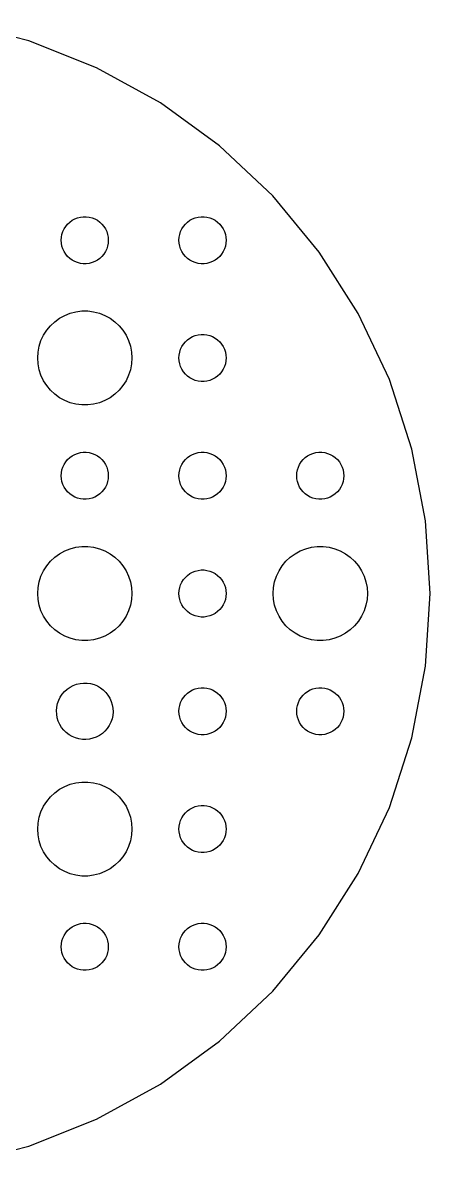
# Model space of a CAD drawing. Header units: metres. Extents: x -37 to 127, y -37 to 37.
# Drawn here: x 101.1 to 127, y -36.3 to 36.3 of the extents above; entities that cross this region are included whole.
import ezdxf

# ---------------------------------------------------------------- set-up
doc = ezdxf.new("R2010")
doc.units = ezdxf.units.M

msp = doc.modelspace()

# ---------------------------------------------------------------- linework, layer by layer
for p, q in [((101.434, 35.1891), (96.9331, 36.3446)), ((105.754, 33.4786), (101.434, 35.1891)), ((109.826, 31.2401), (105.754, 33.4786)), ((113.585, 28.509), (109.826, 31.2401)), ((116.972, 25.3282), (113.585, 28.509)), ((119.934, 21.748), (116.972, 25.3282)), ((104.719, 23.9734), (104.906, 23.997)), ((104.906, 23.997), (105.094, 23.997)), ((105.094, 23.997), (105.281, 23.9734)), ((112.219, 23.9734), (112.406, 23.997)), ((112.406, 23.997), (112.594, 23.997)), ((112.594, 23.997), (112.781, 23.9734)), ((103.686, 23.2226), (103.786, 23.3817)), ((103.786, 23.3817), (103.907, 23.5268)), ((103.907, 23.5268), (104.044, 23.6558)), ((104.044, 23.6558), (104.196, 23.7665)), ((104.196, 23.7665), (104.361, 23.8572)), ((104.361, 23.8572), (104.536, 23.9266)), ((104.536, 23.9266), (104.719, 23.9734)), ((105.281, 23.9734), (105.464, 23.9266)), ((105.464, 23.9266), (105.639, 23.8572)), ((105.639, 23.8572), (105.804, 23.7665)), ((105.804, 23.7665), (105.956, 23.6558)), ((105.956, 23.6558), (106.093, 23.5268)), ((106.093, 23.5268), (106.214, 23.3817)), ((106.214, 23.3817), (106.314, 23.2226)), ((111.186, 23.2226), (111.286, 23.3817)), ((111.286, 23.3817), (111.407, 23.5268)), ((111.407, 23.5268), (111.544, 23.6558)), ((111.544, 23.6558), (111.696, 23.7665)), ((111.696, 23.7665), (111.861, 23.8572)), ((111.861, 23.8572), (112.036, 23.9266)), ((112.036, 23.9266), (112.219, 23.9734)), ((112.781, 23.9734), (112.964, 23.9266)), ((112.964, 23.9266), (113.139, 23.8572)), ((113.139, 23.8572), (113.304, 23.7665)), ((113.304, 23.7665), (113.456, 23.6558)), ((113.456, 23.6558), (113.593, 23.5268)), ((113.593, 23.5268), (113.714, 23.3817)), ((113.714, 23.3817), (113.814, 23.2226)), ((103.5, 22.5), (103.512, 22.688)), ((103.512, 22.688), (103.547, 22.873)), ((103.547, 22.873), (103.605, 23.0522)), ((103.605, 23.0522), (103.686, 23.2226)), ((106.314, 23.2226), (106.395, 23.0522)), ((106.395, 23.0522), (106.453, 22.873)), ((106.453, 22.873), (106.488, 22.688)), ((106.488, 22.688), (106.5, 22.5)), ((111, 22.5), (111.012, 22.688)), ((111.012, 22.688), (111.047, 22.873)), ((111.047, 22.873), (111.105, 23.0522)), ((111.105, 23.0522), (111.186, 23.2226)), ((113.814, 23.2226), (113.895, 23.0522)), ((113.895, 23.0522), (113.953, 22.873)), ((113.953, 22.873), (113.988, 22.688)), ((113.988, 22.688), (114, 22.5)), ((103.512, 22.312), (103.5, 22.5)), ((103.547, 22.127), (103.512, 22.312)), ((103.605, 21.9478), (103.547, 22.127)), ((103.686, 21.7774), (103.605, 21.9478)), ((106.395, 21.9478), (106.314, 21.7774)), ((106.453, 22.127), (106.395, 21.9478)), ((106.488, 22.312), (106.453, 22.127)), ((106.5, 22.5), (106.488, 22.312)), ((111.012, 22.312), (111, 22.5)), ((111.047, 22.127), (111.012, 22.312)), ((111.105, 21.9478), (111.047, 22.127)), ((111.186, 21.7774), (111.105, 21.9478)), ((113.895, 21.9478), (113.814, 21.7774)), ((113.953, 22.127), (113.895, 21.9478)), ((113.988, 22.312), (113.953, 22.127)), ((114, 22.5), (113.988, 22.312)), ((103.786, 21.6183), (103.686, 21.7774)), ((103.907, 21.4732), (103.786, 21.6183)), ((104.044, 21.3442), (103.907, 21.4732)), ((104.196, 21.2335), (104.044, 21.3442)), ((104.361, 21.1427), (104.196, 21.2335)), ((104.536, 21.0734), (104.361, 21.1427)), ((105.639, 21.1427), (105.464, 21.0734)), ((105.804, 21.2335), (105.639, 21.1427)), ((105.956, 21.3442), (105.804, 21.2335)), ((106.093, 21.4732), (105.956, 21.3442)), ((106.214, 21.6183), (106.093, 21.4732)), ((106.314, 21.7774), (106.214, 21.6183)), ((111.286, 21.6183), (111.186, 21.7774)), ((111.407, 21.4732), (111.286, 21.6183)), ((111.544, 21.3442), (111.407, 21.4732)), ((111.696, 21.2335), (111.544, 21.3442)), ((111.861, 21.1427), (111.696, 21.2335)), ((112.036, 21.0734), (111.861, 21.1427)), ((113.139, 21.1427), (112.964, 21.0734)), ((113.304, 21.2335), (113.139, 21.1427)), ((113.456, 21.3442), (113.304, 21.2335)), ((113.593, 21.4732), (113.456, 21.3442)), ((113.714, 21.6183), (113.593, 21.4732)), ((113.814, 21.7774), (113.714, 21.6183)), ((122.423, 17.8249), (119.934, 21.748)), ((104.719, 21.0266), (104.536, 21.0734)), ((104.906, 21.003), (104.719, 21.0266)), ((105.094, 21.003), (104.906, 21.003)), ((105.281, 21.0266), (105.094, 21.003)), ((105.464, 21.0734), (105.281, 21.0266)), ((112.219, 21.0266), (112.036, 21.0734)), ((112.406, 21.003), (112.219, 21.0266)), ((112.594, 21.003), (112.406, 21.003)), ((112.781, 21.0266), (112.594, 21.003)), ((112.964, 21.0734), (112.781, 21.0266)), ((103.088, 17.3115), (103.393, 17.533)), ((103.393, 17.533), (103.723, 17.7145)), ((103.723, 17.7145), (104.073, 17.8532)), ((104.073, 17.8532), (104.438, 17.9469)), ((104.438, 17.9469), (104.812, 17.9941)), ((104.812, 17.9941), (105.188, 17.9941)), ((105.188, 17.9941), (105.562, 17.9469)), ((105.562, 17.9469), (105.927, 17.8532)), ((105.927, 17.8532), (106.277, 17.7145)), ((106.277, 17.7145), (106.607, 17.533)), ((106.607, 17.533), (106.912, 17.3115)), ((124.402, 13.6206), (122.423, 17.8249)), ((102.371, 16.4453), (102.573, 16.7634)), ((102.573, 16.7634), (102.813, 17.0536)), ((102.813, 17.0536), (103.088, 17.3115)), ((106.912, 17.3115), (107.187, 17.0536)), ((107.187, 17.0536), (107.427, 16.7634)), ((107.427, 16.7634), (107.629, 16.4453)), ((102.094, 15.7461), (102.211, 16.1044)), ((102.211, 16.1044), (102.371, 16.4453)), ((107.629, 16.4453), (107.789, 16.1044)), ((107.789, 16.1044), (107.906, 15.7461)), ((111.286, 15.8817), (111.407, 16.0268)), ((111.407, 16.0268), (111.544, 16.1558)), ((111.544, 16.1558), (111.696, 16.2665)), ((111.696, 16.2665), (111.861, 16.3572)), ((111.861, 16.3572), (112.036, 16.4266)), ((112.036, 16.4266), (112.219, 16.4734)), ((112.219, 16.4734), (112.406, 16.497)), ((112.406, 16.497), (112.594, 16.497)), ((112.594, 16.497), (112.781, 16.4734)), ((112.781, 16.4734), (112.964, 16.4266)), ((112.964, 16.4266), (113.139, 16.3572)), ((113.139, 16.3572), (113.304, 16.2665)), ((113.304, 16.2665), (113.456, 16.1558)), ((113.456, 16.1558), (113.593, 16.0268)), ((113.593, 16.0268), (113.714, 15.8817)), ((102, 15), (102.024, 15.376)), ((102.024, 15.376), (102.094, 15.7461)), ((107.906, 15.7461), (107.976, 15.376)), ((107.976, 15.376), (108, 15)), ((111.012, 15.188), (111.047, 15.373)), ((111.047, 15.373), (111.105, 15.5522)), ((111.105, 15.5522), (111.186, 15.7226)), ((111.186, 15.7226), (111.286, 15.8817)), ((113.714, 15.8817), (113.814, 15.7226)), ((113.814, 15.7226), (113.895, 15.5522)), ((113.895, 15.5522), (113.953, 15.373)), ((113.953, 15.373), (113.988, 15.188)), ((102.024, 14.624), (102, 15)), ((102.094, 14.2539), (102.024, 14.624)), ((107.976, 14.624), (107.906, 14.2539)), ((108, 15), (107.976, 14.624)), ((111, 15), (111.012, 15.188)), ((111.012, 14.812), (111, 15)), ((111.047, 14.627), (111.012, 14.812)), ((111.105, 14.4478), (111.047, 14.627)), ((113.953, 14.627), (113.895, 14.4478)), ((113.988, 14.812), (113.953, 14.627)), ((113.988, 15.188), (114, 15)), ((114, 15), (113.988, 14.812)), ((102.211, 13.8956), (102.094, 14.2539)), ((102.371, 13.5547), (102.211, 13.8956)), ((107.789, 13.8956), (107.629, 13.5547)), ((107.906, 14.2539), (107.789, 13.8956)), ((111.186, 14.2774), (111.105, 14.4478)), ((111.286, 14.1183), (111.186, 14.2774)), ((111.407, 13.9732), (111.286, 14.1183)), ((111.544, 13.8442), (111.407, 13.9732)), ((111.696, 13.7335), (111.544, 13.8442)), ((113.456, 13.8442), (113.304, 13.7335)), ((113.593, 13.9732), (113.456, 13.8442)), ((113.714, 14.1183), (113.593, 13.9732)), ((113.814, 14.2774), (113.714, 14.1183)), ((113.895, 14.4478), (113.814, 14.2774)), ((102.573, 13.2366), (102.371, 13.5547)), ((102.813, 12.9464), (102.573, 13.2366)), ((107.427, 13.2366), (107.187, 12.9464)), ((107.629, 13.5547), (107.427, 13.2366)), ((111.861, 13.6427), (111.696, 13.7335)), ((112.036, 13.5734), (111.861, 13.6427)), ((112.219, 13.5266), (112.036, 13.5734)), ((112.406, 13.5029), (112.219, 13.5266)), ((112.594, 13.5029), (112.406, 13.5029)), ((112.781, 13.5266), (112.594, 13.5029)), ((112.964, 13.5734), (112.781, 13.5266)), ((113.139, 13.6427), (112.964, 13.5734)), ((113.304, 13.7335), (113.139, 13.6427)), ((125.838, 9.20152), (124.402, 13.6206)), ((103.088, 12.6884), (102.813, 12.9464)), ((103.393, 12.467), (103.088, 12.6884)), ((103.723, 12.2855), (103.393, 12.467)), ((106.607, 12.467), (106.277, 12.2855)), ((106.912, 12.6884), (106.607, 12.467)), ((107.187, 12.9464), (106.912, 12.6884)), ((104.073, 12.1468), (103.723, 12.2855)), ((104.438, 12.0531), (104.073, 12.1468)), ((104.812, 12.0059), (104.438, 12.0531)), ((105.188, 12.0059), (104.812, 12.0059)), ((105.562, 12.0531), (105.188, 12.0059)), ((105.927, 12.1468), (105.562, 12.0531)), ((106.277, 12.2855), (105.927, 12.1468)), ((104.044, 8.65576), (104.196, 8.76648)), ((104.196, 8.76648), (104.361, 8.85724)), ((104.361, 8.85724), (104.536, 8.92657)), ((104.536, 8.92657), (104.719, 8.97342)), ((104.719, 8.97342), (104.906, 8.99704)), ((104.906, 8.99704), (105.094, 8.99704)), ((105.094, 8.99704), (105.281, 8.97342)), ((105.281, 8.97342), (105.464, 8.92657)), ((105.464, 8.92657), (105.639, 8.85724)), ((105.639, 8.85724), (105.804, 8.76648)), ((105.804, 8.76648), (105.956, 8.65576)), ((111.544, 8.65576), (111.696, 8.76648)), ((111.696, 8.76648), (111.861, 8.85724)), ((111.861, 8.85724), (112.036, 8.92657)), ((112.036, 8.92657), (112.219, 8.97342)), ((112.219, 8.97342), (112.406, 8.99704)), ((112.406, 8.99704), (112.594, 8.99704)), ((112.594, 8.99704), (112.781, 8.97342)), ((112.781, 8.97342), (112.964, 8.92657)), ((112.964, 8.92657), (113.139, 8.85724)), ((113.139, 8.85724), (113.304, 8.76648)), ((113.304, 8.76648), (113.456, 8.65576)), ((119.044, 8.65576), (119.196, 8.76648)), ((119.196, 8.76648), (119.361, 8.85724)), ((119.361, 8.85724), (119.536, 8.92657)), ((119.536, 8.92657), (119.719, 8.97342)), ((119.719, 8.97342), (119.906, 8.99704)), ((119.906, 8.99704), (120.094, 8.99704)), ((120.094, 8.99704), (120.281, 8.97342)), ((120.281, 8.97342), (120.464, 8.92657)), ((120.464, 8.92657), (120.639, 8.85724)), ((120.639, 8.85724), (120.804, 8.76648)), ((120.804, 8.76648), (120.956, 8.65576)), ((126.708, 4.63733), (125.838, 9.20152)), ((103.547, 7.87303), (103.605, 8.05219)), ((103.605, 8.05219), (103.686, 8.22263)), ((103.686, 8.22263), (103.786, 8.38167)), ((103.786, 8.38167), (103.907, 8.52681)), ((103.907, 8.52681), (104.044, 8.65576)), ((105.956, 8.65576), (106.093, 8.52681)), ((106.093, 8.52681), (106.214, 8.38167)), ((106.214, 8.38167), (106.314, 8.22263)), ((106.314, 8.22263), (106.395, 8.05219)), ((106.395, 8.05219), (106.453, 7.87303)), ((111.047, 7.87303), (111.105, 8.05219)), ((111.105, 8.05219), (111.186, 8.22263)), ((111.186, 8.22263), (111.286, 8.38167)), ((111.286, 8.38167), (111.407, 8.52681)), ((111.407, 8.52681), (111.544, 8.65576)), ((113.456, 8.65576), (113.593, 8.52681)), ((113.593, 8.52681), (113.714, 8.38167)), ((113.714, 8.38167), (113.814, 8.22263)), ((113.814, 8.22263), (113.895, 8.05219)), ((113.895, 8.05219), (113.953, 7.87303)), ((118.547, 7.87303), (118.605, 8.05219)), ((118.605, 8.05219), (118.686, 8.22263)), ((118.686, 8.22263), (118.786, 8.38167)), ((118.786, 8.38167), (118.907, 8.52681)), ((118.907, 8.52681), (119.044, 8.65576)), ((120.956, 8.65576), (121.093, 8.52681)), ((121.093, 8.52681), (121.214, 8.38167)), ((121.214, 8.38167), (121.314, 8.22263)), ((121.314, 8.22263), (121.395, 8.05219)), ((121.395, 8.05219), (121.453, 7.87303)), ((103.5, 7.5), (103.512, 7.68799)), ((103.512, 7.312), (103.5, 7.5)), ((103.512, 7.68799), (103.547, 7.87303)), ((103.547, 7.12695), (103.512, 7.312)), ((106.453, 7.87303), (106.488, 7.68799)), ((106.488, 7.312), (106.453, 7.12695)), ((106.488, 7.68799), (106.5, 7.5)), ((106.5, 7.5), (106.488, 7.312)), ((111, 7.5), (111.012, 7.68799)), ((111.012, 7.312), (111, 7.5)), ((111.012, 7.68799), (111.047, 7.87303)), ((111.047, 7.12695), (111.012, 7.312)), ((113.953, 7.87303), (113.988, 7.68799)), ((113.988, 7.312), (113.953, 7.12695)), ((113.988, 7.68799), (114, 7.5)), ((114, 7.5), (113.988, 7.312)), ((118.5, 7.5), (118.512, 7.68799)), ((118.512, 7.312), (118.5, 7.5)), ((118.512, 7.68799), (118.547, 7.87303)), ((118.547, 7.12695), (118.512, 7.312)), ((121.453, 7.87303), (121.488, 7.68799)), ((121.488, 7.312), (121.453, 7.12695)), ((121.488, 7.68799), (121.5, 7.5)), ((121.5, 7.5), (121.488, 7.312)), ((103.605, 6.9478), (103.547, 7.12695)), ((103.686, 6.77736), (103.605, 6.9478)), ((103.786, 6.61832), (103.686, 6.77736)), ((103.907, 6.47318), (103.786, 6.61832)), ((106.214, 6.61832), (106.093, 6.47318)), ((106.314, 6.77736), (106.214, 6.61832)), ((106.395, 6.9478), (106.314, 6.77736)), ((106.453, 7.12695), (106.395, 6.9478)), ((111.105, 6.9478), (111.047, 7.12695)), ((111.186, 6.77736), (111.105, 6.9478)), ((111.286, 6.61832), (111.186, 6.77736)), ((111.407, 6.47318), (111.286, 6.61832)), ((113.714, 6.61832), (113.593, 6.47318)), ((113.814, 6.77736), (113.714, 6.61832)), ((113.895, 6.9478), (113.814, 6.77736)), ((113.953, 7.12695), (113.895, 6.9478)), ((118.605, 6.9478), (118.547, 7.12695)), ((118.686, 6.77736), (118.605, 6.9478)), ((118.786, 6.61832), (118.686, 6.77736)), ((118.907, 6.47318), (118.786, 6.61832)), ((121.214, 6.61832), (121.093, 6.47318)), ((121.314, 6.77736), (121.214, 6.61832)), ((121.395, 6.9478), (121.314, 6.77736)), ((121.453, 7.12695), (121.395, 6.9478)), ((104.044, 6.34422), (103.907, 6.47318)), ((104.196, 6.23351), (104.044, 6.34422)), ((104.361, 6.14275), (104.196, 6.23351)), ((104.536, 6.07341), (104.361, 6.14275)), ((104.719, 6.02657), (104.536, 6.07341)), ((104.906, 6.00294), (104.719, 6.02657)), ((105.094, 6.00294), (104.906, 6.00294)), ((105.281, 6.02657), (105.094, 6.00294)), ((105.464, 6.07341), (105.281, 6.02657)), ((105.639, 6.14275), (105.464, 6.07341)), ((105.804, 6.23351), (105.639, 6.14275)), ((105.956, 6.34422), (105.804, 6.23351)), ((106.093, 6.47318), (105.956, 6.34422)), ((111.544, 6.34422), (111.407, 6.47318)), ((111.696, 6.23351), (111.544, 6.34422)), ((111.861, 6.14275), (111.696, 6.23351)), ((112.036, 6.07341), (111.861, 6.14275)), ((112.219, 6.02657), (112.036, 6.07341)), ((112.406, 6.00294), (112.219, 6.02657)), ((112.594, 6.00294), (112.406, 6.00294)), ((112.781, 6.02657), (112.594, 6.00294)), ((112.964, 6.07341), (112.781, 6.02657)), ((113.139, 6.14275), (112.964, 6.07341)), ((113.304, 6.23351), (113.139, 6.14275)), ((113.456, 6.34422), (113.304, 6.23351)), ((113.593, 6.47318), (113.456, 6.34422)), ((119.044, 6.34422), (118.907, 6.47318)), ((119.196, 6.23351), (119.044, 6.34422)), ((119.361, 6.14275), (119.196, 6.23351)), ((119.536, 6.07341), (119.361, 6.14275)), ((119.719, 6.02657), (119.536, 6.07341)), ((119.906, 6.00294), (119.719, 6.02657)), ((120.094, 6.00294), (119.906, 6.00294)), ((120.281, 6.02657), (120.094, 6.00294)), ((120.464, 6.07341), (120.281, 6.02657)), ((120.639, 6.14275), (120.464, 6.07341)), ((120.804, 6.23351), (120.639, 6.14275)), ((120.956, 6.34422), (120.804, 6.23351)), ((121.093, 6.47318), (120.956, 6.34422)), ((127, 0), (126.708, 4.63733)), ((104.073, 2.85316), (104.438, 2.94685)), ((104.438, 2.94685), (104.812, 2.99408)), ((104.812, 2.99408), (105.188, 2.99408)), ((105.188, 2.99408), (105.562, 2.94685)), ((105.562, 2.94685), (105.927, 2.85316)), ((119.073, 2.85316), (119.438, 2.94685)), ((119.438, 2.94685), (119.812, 2.99408)), ((119.812, 2.99408), (120.188, 2.99408)), ((120.188, 2.99408), (120.562, 2.94685)), ((120.562, 2.94685), (120.927, 2.85316)), ((102.813, 2.05363), (103.088, 2.31154)), ((103.088, 2.31154), (103.393, 2.53297)), ((103.393, 2.53297), (103.723, 2.71448)), ((103.723, 2.71448), (104.073, 2.85316)), ((105.927, 2.85316), (106.277, 2.71448)), ((106.277, 2.71448), (106.607, 2.53297)), ((106.607, 2.53297), (106.912, 2.31154)), ((106.912, 2.31154), (107.187, 2.05363)), ((117.813, 2.05363), (118.088, 2.31154)), ((118.088, 2.31154), (118.393, 2.53297)), ((118.393, 2.53297), (118.723, 2.71448)), ((118.723, 2.71448), (119.073, 2.85316)), ((120.927, 2.85316), (121.277, 2.71448)), ((121.277, 2.71448), (121.607, 2.53297)), ((121.607, 2.53297), (121.912, 2.31154)), ((121.912, 2.31154), (122.187, 2.05363)), ((102.371, 1.44525), (102.573, 1.76335)), ((102.573, 1.76335), (102.813, 2.05363)), ((107.187, 2.05363), (107.427, 1.76335)), ((107.427, 1.76335), (107.629, 1.44525)), ((112.036, 1.42657), (112.219, 1.47342)), ((112.219, 1.47342), (112.406, 1.49704)), ((112.406, 1.49704), (112.594, 1.49704)), ((112.594, 1.49704), (112.781, 1.47342)), ((112.781, 1.47342), (112.964, 1.42657)), ((117.371, 1.44525), (117.573, 1.76335)), ((117.573, 1.76335), (117.813, 2.05363)), ((122.187, 2.05363), (122.427, 1.76335)), ((122.427, 1.76335), (122.629, 1.44525)), ((102.024, 0.375992), (102.094, 0.746063)), ((102.094, 0.746063), (102.211, 1.10437)), ((102.211, 1.10437), (102.371, 1.44525)), ((107.629, 1.44525), (107.789, 1.10437)), ((107.789, 1.10437), (107.906, 0.746063)), ((107.906, 0.746063), (107.976, 0.375992)), ((111.186, 0.722626), (111.286, 0.881668)), ((111.286, 0.881668), (111.407, 1.02681)), ((111.407, 1.02681), (111.544, 1.15576)), ((111.544, 1.15576), (111.696, 1.26648)), ((111.696, 1.26648), (111.861, 1.35724)), ((111.861, 1.35724), (112.036, 1.42657)), ((112.964, 1.42657), (113.139, 1.35724)), ((113.139, 1.35724), (113.304, 1.26648)), ((113.304, 1.26648), (113.456, 1.15576)), ((113.456, 1.15576), (113.593, 1.02681)), ((113.593, 1.02681), (113.714, 0.881668)), ((113.714, 0.881668), (113.814, 0.722626)), ((117.024, 0.375992), (117.094, 0.746063)), ((117.094, 0.746063), (117.211, 1.10437)), ((117.211, 1.10437), (117.371, 1.44525)), ((122.629, 1.44525), (122.789, 1.10437)), ((122.789, 1.10437), (122.906, 0.746063)), ((122.906, 0.746063), (122.976, 0.375992)), ((102, 0), (102.024, 0.375992)), ((102.024, -0.375992), (102, 0)), ((107.976, 0.375992), (108, 0)), ((108, 0), (107.976, -0.375992)), ((111, 0), (111.012, 0.187988)), ((111.012, -0.187988), (111, 0)), ((111.012, 0.187988), (111.047, 0.373032)), ((111.047, 0.373032), (111.105, 0.552185)), ((111.105, 0.552185), (111.186, 0.722626)), ((113.814, 0.722626), (113.895, 0.552185)), ((113.895, 0.552185), (113.953, 0.373032)), ((113.953, 0.373032), (113.988, 0.187988)), ((113.988, 0.187988), (114, 0)), ((114, 0), (113.988, -0.187988)), ((117, 0), (117.024, 0.375992)), ((117.024, -0.375992), (117, 0)), ((122.976, 0.375992), (123, 0)), ((123, 0), (122.976, -0.375992)), ((126.708, -4.63733), (127, 0)), ((102.094, -0.746063), (102.024, -0.375992)), ((107.976, -0.375992), (107.906, -0.746063)), ((111.047, -0.373032), (111.012, -0.187988)), ((111.105, -0.552185), (111.047, -0.373032)), ((111.186, -0.722626), (111.105, -0.552185)), ((111.286, -0.881668), (111.186, -0.722626)), ((113.814, -0.722626), (113.714, -0.881668)), ((113.895, -0.552185), (113.814, -0.722626)), ((113.953, -0.373032), (113.895, -0.552185)), ((113.988, -0.187988), (113.953, -0.373032)), ((117.094, -0.746063), (117.024, -0.375992)), ((122.976, -0.375992), (122.906, -0.746063)), ((102.211, -1.10437), (102.094, -0.746063)), ((102.371, -1.44525), (102.211, -1.10437)), ((102.573, -1.76335), (102.371, -1.44525)), ((107.629, -1.44525), (107.427, -1.76335)), ((107.789, -1.10437), (107.629, -1.44525)), ((107.906, -0.746063), (107.789, -1.10437)), ((111.407, -1.02681), (111.286, -0.881668)), ((111.544, -1.15576), (111.407, -1.02681)), ((111.696, -1.26648), (111.544, -1.15576)), ((111.861, -1.35724), (111.696, -1.26648)), ((112.036, -1.42657), (111.861, -1.35724)), ((112.219, -1.47342), (112.036, -1.42657)), ((112.964, -1.42657), (112.781, -1.47342)), ((113.139, -1.35724), (112.964, -1.42657)), ((113.304, -1.26648), (113.139, -1.35724)), ((113.456, -1.15576), (113.304, -1.26648)), ((113.593, -1.02681), (113.456, -1.15576)), ((113.714, -0.881668), (113.593, -1.02681)), ((117.211, -1.10437), (117.094, -0.746063)), ((117.371, -1.44525), (117.211, -1.10437)), ((117.573, -1.76335), (117.371, -1.44525)), ((122.629, -1.44525), (122.427, -1.76335)), ((122.789, -1.10437), (122.629, -1.44525)), ((122.906, -0.746063), (122.789, -1.10437)), ((102.813, -2.05363), (102.573, -1.76335)), ((103.088, -2.31154), (102.813, -2.05363)), ((107.187, -2.05363), (106.912, -2.31154)), ((107.427, -1.76335), (107.187, -2.05363)), ((112.406, -1.49704), (112.219, -1.47342)), ((112.594, -1.49704), (112.406, -1.49704)), ((112.781, -1.47342), (112.594, -1.49704)), ((117.813, -2.05363), (117.573, -1.76335)), ((118.088, -2.31154), (117.813, -2.05363)), ((122.187, -2.05363), (121.912, -2.31154)), ((122.427, -1.76335), (122.187, -2.05363)), ((103.393, -2.53297), (103.088, -2.31154)), ((103.723, -2.71448), (103.393, -2.53297)), ((104.073, -2.85316), (103.723, -2.71448)), ((104.438, -2.94685), (104.073, -2.85316)), ((105.927, -2.85316), (105.562, -2.94685)), ((106.277, -2.71448), (105.927, -2.85316)), ((106.607, -2.53297), (106.277, -2.71448)), ((106.912, -2.31154), (106.607, -2.53297)), ((118.393, -2.53297), (118.088, -2.31154)), ((118.723, -2.71448), (118.393, -2.53297)), ((119.073, -2.85316), (118.723, -2.71448)), ((119.438, -2.94685), (119.073, -2.85316)), ((120.927, -2.85316), (120.562, -2.94685)), ((121.277, -2.71448), (120.927, -2.85316)), ((121.607, -2.53297), (121.277, -2.71448)), ((121.912, -2.31154), (121.607, -2.53297)), ((104.812, -2.99408), (104.438, -2.94685)), ((105.188, -2.99408), (104.812, -2.99408)), ((105.562, -2.94685), (105.188, -2.99408)), ((119.812, -2.99408), (119.438, -2.94685)), ((120.188, -2.99408), (119.812, -2.99408)), ((120.562, -2.94685), (120.188, -2.99408)), ((125.838, -9.20152), (126.708, -4.63733)), ((104.268, -5.85561), (104.48, -5.77682)), ((104.48, -5.77682), (104.7, -5.7252)), ((104.7, -5.7252), (104.925, -5.70157)), ((104.925, -5.70157), (105.151, -5.7063)), ((105.151, -5.7063), (105.374, -5.73933)), ((105.374, -5.73933), (105.592, -5.80011)), ((105.592, -5.80011), (105.8, -5.88771)), ((103.441, -6.59999), (103.566, -6.41171)), ((103.566, -6.41171), (103.714, -6.2406)), ((103.714, -6.2406), (103.882, -6.08934)), ((103.882, -6.08934), (104.068, -5.96034)), ((104.068, -5.96034), (104.268, -5.85561)), ((105.8, -5.88771), (105.996, -6.00073)), ((105.996, -6.00073), (106.176, -6.13741)), ((106.176, -6.13741), (106.338, -6.29556)), ((106.338, -6.29556), (106.478, -6.4727)), ((106.478, -6.4727), (106.595, -6.66606)), ((111.286, -6.61832), (111.407, -6.47318)), ((111.407, -6.47318), (111.544, -6.34422)), ((111.544, -6.34422), (111.696, -6.23351)), ((111.696, -6.23351), (111.861, -6.14275)), ((111.861, -6.14275), (112.036, -6.07341)), ((112.036, -6.07341), (112.219, -6.02657)), ((112.219, -6.02657), (112.406, -6.00294)), ((112.406, -6.00294), (112.594, -6.00294)), ((112.594, -6.00294), (112.781, -6.02657)), ((112.781, -6.02657), (112.964, -6.07341)), ((112.964, -6.07341), (113.139, -6.14275)), ((113.139, -6.14275), (113.304, -6.23351)), ((113.304, -6.23351), (113.456, -6.34422)), ((113.456, -6.34422), (113.593, -6.47318)), ((113.593, -6.47318), (113.714, -6.61832)), ((118.786, -6.61832), (118.907, -6.47318)), ((118.907, -6.47318), (119.044, -6.34422)), ((119.044, -6.34422), (119.196, -6.23351)), ((119.196, -6.23351), (119.361, -6.14275)), ((119.361, -6.14275), (119.536, -6.07341)), ((119.536, -6.07341), (119.719, -6.02657)), ((119.719, -6.02657), (119.906, -6.00294)), ((119.906, -6.00294), (120.094, -6.00294)), ((120.094, -6.00294), (120.281, -6.02657)), ((120.281, -6.02657), (120.464, -6.07341)), ((120.464, -6.07341), (120.639, -6.14275)), ((120.639, -6.14275), (120.804, -6.23351)), ((120.804, -6.23351), (120.956, -6.34422)), ((120.956, -6.34422), (121.093, -6.47318)), ((121.093, -6.47318), (121.214, -6.61832)), ((103.2, -7.4623), (103.219, -7.23705)), ((103.219, -7.23705), (103.266, -7.01593)), ((103.266, -7.01593), (103.341, -6.80246)), ((103.341, -6.80246), (103.441, -6.59999)), ((106.595, -6.66606), (106.687, -6.87256)), ((106.687, -6.87256), (106.752, -7.08896)), ((106.752, -7.08896), (106.79, -7.31184)), ((111.012, -7.312), (111.047, -7.12695)), ((111.047, -7.12695), (111.105, -6.9478)), ((111.105, -6.9478), (111.186, -6.77736)), ((111.186, -6.77736), (111.286, -6.61832)), ((113.714, -6.61832), (113.814, -6.77736)), ((113.814, -6.77736), (113.895, -6.9478)), ((113.895, -6.9478), (113.953, -7.12695)), ((113.953, -7.12695), (113.988, -7.312)), ((118.512, -7.312), (118.547, -7.12695)), ((118.547, -7.12695), (118.605, -6.9478)), ((118.605, -6.9478), (118.686, -6.77736)), ((118.686, -6.77736), (118.786, -6.61832)), ((121.214, -6.61832), (121.314, -6.77736)), ((121.314, -6.77736), (121.395, -6.9478)), ((121.395, -6.9478), (121.453, -7.12695)), ((121.453, -7.12695), (121.488, -7.312)), ((103.21, -7.68814), (103.2, -7.4623)), ((103.248, -7.91103), (103.21, -7.68814)), ((103.313, -8.12743), (103.248, -7.91103)), ((106.734, -7.98405), (106.659, -8.19753)), ((106.781, -7.76294), (106.734, -7.98405)), ((106.8, -7.53769), (106.781, -7.76294)), ((106.79, -7.31184), (106.8, -7.53769)), ((111, -7.5), (111.012, -7.312)), ((111.012, -7.68799), (111, -7.5)), ((111.047, -7.87303), (111.012, -7.68799)), ((111.105, -8.05219), (111.047, -7.87303)), ((113.953, -7.87303), (113.895, -8.05219)), ((113.988, -7.68799), (113.953, -7.87303)), ((113.988, -7.312), (114, -7.5)), ((114, -7.5), (113.988, -7.68799)), ((118.5, -7.5), (118.512, -7.312)), ((118.512, -7.68799), (118.5, -7.5)), ((118.547, -7.87303), (118.512, -7.68799)), ((118.605, -8.05219), (118.547, -7.87303)), ((121.453, -7.87303), (121.395, -8.05219)), ((121.488, -7.68799), (121.453, -7.87303)), ((121.488, -7.312), (121.5, -7.5)), ((121.5, -7.5), (121.488, -7.68799)), ((103.405, -8.33392), (103.313, -8.12743)), ((103.522, -8.52728), (103.405, -8.33392)), ((103.662, -8.70442), (103.522, -8.52728)), ((103.824, -8.86258), (103.662, -8.70442)), ((106.434, -8.58827), (106.286, -8.75938)), ((106.559, -8.39999), (106.434, -8.58827)), ((106.659, -8.19753), (106.559, -8.39999)), ((111.186, -8.22263), (111.105, -8.05219)), ((111.286, -8.38167), (111.186, -8.22263)), ((111.407, -8.52681), (111.286, -8.38167)), ((111.544, -8.65576), (111.407, -8.52681)), ((111.696, -8.76648), (111.544, -8.65576)), ((113.456, -8.65576), (113.304, -8.76648)), ((113.593, -8.52681), (113.456, -8.65576)), ((113.714, -8.38167), (113.593, -8.52681)), ((113.814, -8.22263), (113.714, -8.38167)), ((113.895, -8.05219), (113.814, -8.22263)), ((118.686, -8.22263), (118.605, -8.05219)), ((118.786, -8.38167), (118.686, -8.22263)), ((118.907, -8.52681), (118.786, -8.38167)), ((119.044, -8.65576), (118.907, -8.52681)), ((119.196, -8.76648), (119.044, -8.65576)), ((120.956, -8.65576), (120.804, -8.76648)), ((121.093, -8.52681), (120.956, -8.65576)), ((121.214, -8.38167), (121.093, -8.52681)), ((121.314, -8.22263), (121.214, -8.38167)), ((121.395, -8.05219), (121.314, -8.22263)), ((104.004, -8.99925), (103.824, -8.86258)), ((104.2, -9.11227), (104.004, -8.99925)), ((104.408, -9.19987), (104.2, -9.11227)), ((104.626, -9.26067), (104.408, -9.19987)), ((104.849, -9.29369), (104.626, -9.26067)), ((105.075, -9.29842), (104.849, -9.29369)), ((105.3, -9.27478), (105.075, -9.29842)), ((105.52, -9.22318), (105.3, -9.27478)), ((105.732, -9.14438), (105.52, -9.22318)), ((105.932, -9.03964), (105.732, -9.14438)), ((106.118, -8.91064), (105.932, -9.03964)), ((106.286, -8.75938), (106.118, -8.91064)), ((111.861, -8.85724), (111.696, -8.76648)), ((112.036, -8.92657), (111.861, -8.85724)), ((112.219, -8.97342), (112.036, -8.92657)), ((112.406, -8.99704), (112.219, -8.97342)), ((112.594, -8.99704), (112.406, -8.99704)), ((112.781, -8.97342), (112.594, -8.99704)), ((112.964, -8.92657), (112.781, -8.97342)), ((113.139, -8.85724), (112.964, -8.92657)), ((113.304, -8.76648), (113.139, -8.85724)), ((119.361, -8.85724), (119.196, -8.76648)), ((119.536, -8.92657), (119.361, -8.85724)), ((119.719, -8.97342), (119.536, -8.92657)), ((119.906, -8.99704), (119.719, -8.97342)), ((120.094, -8.99704), (119.906, -8.99704)), ((120.281, -8.97342), (120.094, -8.99704)), ((120.464, -8.92657), (120.281, -8.97342)), ((120.639, -8.85724), (120.464, -8.92657)), ((120.804, -8.76648), (120.639, -8.85724)), ((124.402, -13.6206), (125.838, -9.20152)), ((103.393, -12.467), (103.723, -12.2855)), ((103.723, -12.2855), (104.073, -12.1468)), ((104.073, -12.1468), (104.438, -12.0531)), ((104.438, -12.0531), (104.812, -12.0059)), ((104.812, -12.0059), (105.188, -12.0059)), ((105.188, -12.0059), (105.562, -12.0531)), ((105.562, -12.0531), (105.927, -12.1468)), ((105.927, -12.1468), (106.277, -12.2855)), ((106.277, -12.2855), (106.607, -12.467)), ((102.573, -13.2366), (102.813, -12.9464)), ((102.813, -12.9464), (103.088, -12.6884)), ((103.088, -12.6884), (103.393, -12.467)), ((106.607, -12.467), (106.912, -12.6884)), ((106.912, -12.6884), (107.187, -12.9464)), ((107.187, -12.9464), (107.427, -13.2366)), ((102.211, -13.8956), (102.371, -13.5547)), ((102.371, -13.5547), (102.573, -13.2366)), ((107.427, -13.2366), (107.629, -13.5547)), ((107.629, -13.5547), (107.789, -13.8956)), ((111.544, -13.8442), (111.696, -13.7335)), ((111.696, -13.7335), (111.861, -13.6427)), ((111.861, -13.6427), (112.036, -13.5734)), ((112.036, -13.5734), (112.219, -13.5266)), ((112.219, -13.5266), (112.406, -13.5029)), ((112.406, -13.5029), (112.594, -13.5029)), ((112.594, -13.5029), (112.781, -13.5266)), ((112.781, -13.5266), (112.964, -13.5734)), ((112.964, -13.5734), (113.139, -13.6427)), ((113.139, -13.6427), (113.304, -13.7335)), ((113.304, -13.7335), (113.456, -13.8442)), ((122.423, -17.8249), (124.402, -13.6206)), ((102.024, -14.624), (102.094, -14.2539)), ((102.094, -14.2539), (102.211, -13.8956)), ((107.789, -13.8956), (107.906, -14.2539)), ((107.906, -14.2539), (107.976, -14.624)), ((111.047, -14.627), (111.105, -14.4478)), ((111.105, -14.4478), (111.186, -14.2774)), ((111.186, -14.2774), (111.286, -14.1183)), ((111.286, -14.1183), (111.407, -13.9732)), ((111.407, -13.9732), (111.544, -13.8442)), ((113.456, -13.8442), (113.593, -13.9732)), ((113.593, -13.9732), (113.714, -14.1183)), ((113.714, -14.1183), (113.814, -14.2774)), ((113.814, -14.2774), (113.895, -14.4478)), ((113.895, -14.4478), (113.953, -14.627)), ((102, -15), (102.024, -14.624)), ((102.024, -15.376), (102, -15)), ((107.976, -14.624), (108, -15)), ((108, -15), (107.976, -15.376)), ((111, -15), (111.012, -14.812)), ((111.012, -15.188), (111, -15)), ((111.012, -14.812), (111.047, -14.627)), ((111.047, -15.373), (111.012, -15.188)), ((113.953, -14.627), (113.988, -14.812)), ((113.988, -15.188), (113.953, -15.373)), ((113.988, -14.812), (114, -15)), ((114, -15), (113.988, -15.188)), ((102.094, -15.7461), (102.024, -15.376)), ((102.211, -16.1044), (102.094, -15.7461)), ((107.906, -15.7461), (107.789, -16.1044)), ((107.976, -15.376), (107.906, -15.7461)), ((111.105, -15.5522), (111.047, -15.373)), ((111.186, -15.7226), (111.105, -15.5522)), ((111.286, -15.8817), (111.186, -15.7226)), ((111.407, -16.0268), (111.286, -15.8817)), ((113.714, -15.8817), (113.593, -16.0268)), ((113.814, -15.7226), (113.714, -15.8817)), ((113.895, -15.5522), (113.814, -15.7226)), ((113.953, -15.373), (113.895, -15.5522)), ((102.371, -16.4453), (102.211, -16.1044)), ((102.573, -16.7634), (102.371, -16.4453)), ((107.629, -16.4453), (107.427, -16.7634)), ((107.789, -16.1044), (107.629, -16.4453)), ((111.544, -16.1558), (111.407, -16.0268)), ((111.696, -16.2665), (111.544, -16.1558)), ((111.861, -16.3572), (111.696, -16.2665)), ((112.036, -16.4266), (111.861, -16.3572)), ((112.219, -16.4734), (112.036, -16.4266)), ((112.406, -16.497), (112.219, -16.4734)), ((112.594, -16.497), (112.406, -16.497)), ((112.781, -16.4734), (112.594, -16.497)), ((112.964, -16.4266), (112.781, -16.4734)), ((113.139, -16.3572), (112.964, -16.4266)), ((113.304, -16.2665), (113.139, -16.3572)), ((113.456, -16.1558), (113.304, -16.2665)), ((113.593, -16.0268), (113.456, -16.1558)), ((102.813, -17.0536), (102.573, -16.7634)), ((103.088, -17.3115), (102.813, -17.0536)), ((103.393, -17.533), (103.088, -17.3115)), ((106.912, -17.3115), (106.607, -17.533)), ((107.187, -17.0536), (106.912, -17.3115)), ((107.427, -16.7634), (107.187, -17.0536)), ((103.723, -17.7145), (103.393, -17.533)), ((104.073, -17.8532), (103.723, -17.7145)), ((104.438, -17.9469), (104.073, -17.8532)), ((104.812, -17.9941), (104.438, -17.9469)), ((105.188, -17.9941), (104.812, -17.9941)), ((105.562, -17.9469), (105.188, -17.9941)), ((105.927, -17.8532), (105.562, -17.9469)), ((106.277, -17.7145), (105.927, -17.8532)), ((106.607, -17.533), (106.277, -17.7145)), ((119.934, -21.748), (122.423, -17.8249)), ((104.361, -21.1427), (104.536, -21.0734)), ((104.536, -21.0734), (104.719, -21.0266)), ((104.719, -21.0266), (104.906, -21.003)), ((104.906, -21.003), (105.094, -21.003)), ((105.094, -21.003), (105.281, -21.0266)), ((105.281, -21.0266), (105.464, -21.0734)), ((105.464, -21.0734), (105.639, -21.1427)), ((111.861, -21.1427), (112.036, -21.0734)), ((112.036, -21.0734), (112.219, -21.0266)), ((112.219, -21.0266), (112.406, -21.003)), ((112.406, -21.003), (112.594, -21.003)), ((112.594, -21.003), (112.781, -21.0266)), ((112.781, -21.0266), (112.964, -21.0734)), ((112.964, -21.0734), (113.139, -21.1427)), ((103.605, -21.9478), (103.686, -21.7774)), ((103.686, -21.7774), (103.786, -21.6183)), ((103.786, -21.6183), (103.907, -21.4732)), ((103.907, -21.4732), (104.044, -21.3442)), ((104.044, -21.3442), (104.196, -21.2335)), ((104.196, -21.2335), (104.361, -21.1427)), ((105.639, -21.1427), (105.804, -21.2335)), ((105.804, -21.2335), (105.956, -21.3442)), ((105.956, -21.3442), (106.093, -21.4732)), ((106.093, -21.4732), (106.214, -21.6183)), ((106.214, -21.6183), (106.314, -21.7774)), ((106.314, -21.7774), (106.395, -21.9478)), ((111.105, -21.9478), (111.186, -21.7774)), ((111.186, -21.7774), (111.286, -21.6183)), ((111.286, -21.6183), (111.407, -21.4732)), ((111.407, -21.4732), (111.544, -21.3442)), ((111.544, -21.3442), (111.696, -21.2335)), ((111.696, -21.2335), (111.861, -21.1427)), ((113.139, -21.1427), (113.304, -21.2335)), ((113.304, -21.2335), (113.456, -21.3442)), ((113.456, -21.3442), (113.593, -21.4732)), ((113.593, -21.4732), (113.714, -21.6183)), ((113.714, -21.6183), (113.814, -21.7774)), ((113.814, -21.7774), (113.895, -21.9478)), ((116.972, -25.3282), (119.934, -21.748)), ((103.5, -22.5), (103.512, -22.312)), ((103.512, -22.688), (103.5, -22.5)), ((103.512, -22.312), (103.547, -22.127)), ((103.547, -22.127), (103.605, -21.9478)), ((106.395, -21.9478), (106.453, -22.127)), ((106.453, -22.127), (106.488, -22.312)), ((106.488, -22.312), (106.5, -22.5)), ((106.5, -22.5), (106.488, -22.688)), ((111, -22.5), (111.012, -22.312)), ((111.012, -22.688), (111, -22.5)), ((111.012, -22.312), (111.047, -22.127)), ((111.047, -22.127), (111.105, -21.9478)), ((113.895, -21.9478), (113.953, -22.127)), ((113.953, -22.127), (113.988, -22.312)), ((113.988, -22.312), (114, -22.5)), ((114, -22.5), (113.988, -22.688)), ((103.547, -22.873), (103.512, -22.688)), ((103.605, -23.0522), (103.547, -22.873)), ((103.686, -23.2226), (103.605, -23.0522)), ((103.786, -23.3817), (103.686, -23.2226)), ((106.314, -23.2226), (106.214, -23.3817)), ((106.395, -23.0522), (106.314, -23.2226)), ((106.453, -22.873), (106.395, -23.0522)), ((106.488, -22.688), (106.453, -22.873)), ((111.047, -22.873), (111.012, -22.688)), ((111.105, -23.0522), (111.047, -22.873)), ((111.186, -23.2226), (111.105, -23.0522)), ((111.286, -23.3817), (111.186, -23.2226)), ((113.814, -23.2226), (113.714, -23.3817)), ((113.895, -23.0522), (113.814, -23.2226)), ((113.953, -22.873), (113.895, -23.0522)), ((113.988, -22.688), (113.953, -22.873)), ((103.907, -23.5268), (103.786, -23.3817)), ((104.044, -23.6558), (103.907, -23.5268)), ((104.196, -23.7665), (104.044, -23.6558)), ((104.361, -23.8572), (104.196, -23.7665)), ((104.536, -23.9266), (104.361, -23.8572)), ((104.719, -23.9734), (104.536, -23.9266)), ((104.906, -23.997), (104.719, -23.9734)), ((105.281, -23.9734), (105.094, -23.997)), ((105.464, -23.9266), (105.281, -23.9734)), ((105.639, -23.8572), (105.464, -23.9266)), ((105.804, -23.7665), (105.639, -23.8572)), ((105.956, -23.6558), (105.804, -23.7665)), ((106.093, -23.5268), (105.956, -23.6558)), ((106.214, -23.3817), (106.093, -23.5268)), ((111.407, -23.5268), (111.286, -23.3817)), ((111.544, -23.6558), (111.407, -23.5268)), ((111.696, -23.7665), (111.544, -23.6558)), ((111.861, -23.8572), (111.696, -23.7665)), ((112.036, -23.9266), (111.861, -23.8572)), ((112.219, -23.9734), (112.036, -23.9266)), ((112.406, -23.997), (112.219, -23.9734)), ((112.781, -23.9734), (112.594, -23.997)), ((112.964, -23.9266), (112.781, -23.9734)), ((113.139, -23.8572), (112.964, -23.9266)), ((113.304, -23.7665), (113.139, -23.8572)), ((113.456, -23.6558), (113.304, -23.7665)), ((113.593, -23.5268), (113.456, -23.6558)), ((113.714, -23.3817), (113.593, -23.5268)), ((105.094, -23.997), (104.906, -23.997)), ((112.594, -23.997), (112.406, -23.997)), ((113.585, -28.509), (116.972, -25.3282)), ((109.826, -31.2401), (113.585, -28.509)), ((105.754, -33.4786), (109.826, -31.2401)), ((101.434, -35.1891), (105.754, -33.4786)), ((96.9331, -36.3446), (101.434, -35.1891))]:
    msp.add_line(p, q)

doc.saveas('drawing.dxf')
